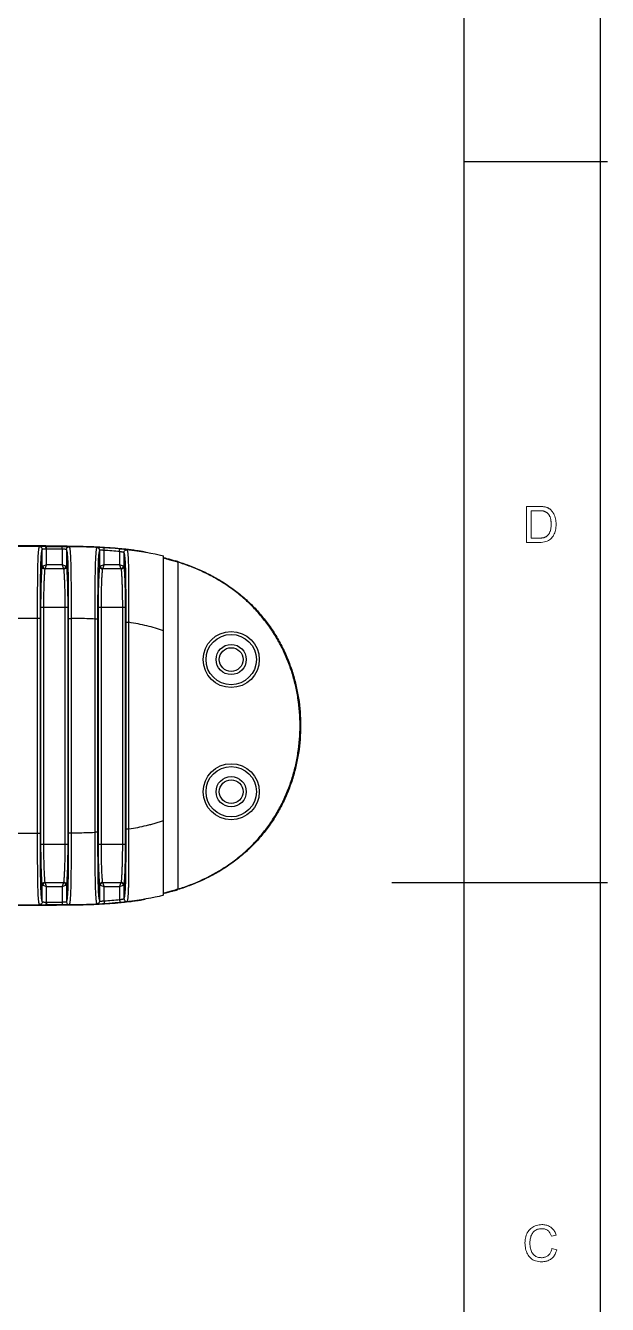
# Model space of a CAD drawing. Header units: millimetres. Extents: x 2067 to 4417, y -1557 to -908.
# Drawn here: x 2446.1 to 2486.6, y -1438.1 to -1349.1 of the extents above; entities that cross this region are included whole.
import ezdxf

# ---------------------------------------------------------------- set-up
doc = ezdxf.new("R2010")
doc.units = ezdxf.units.MM
doc.layers.add('06___PRT_ALL_SURFS', color=7, linetype='Continuous')

msp = doc.modelspace()

# ---------------------------------------------------------------- linework, layer by layer
at = {"color": 7, "lineweight": 25}
for p, q in [((2486.119, -1260.021), (2486.119, -1557.021)), ((2476.618, -1269.106), (2476.618, -1545.216))]:
    msp.add_line(p, q, dxfattribs=at)
at = {"color": 7, "lineweight": 25, "ltscale": 0.25}
msp.add_line((2476.614, -1358.521), (2486.614, -1358.521), dxfattribs=at)
at = {"color": 7, "linetype": 'Continuous'}
for p, q in [((2447.545, -1385.305), (2393.545, -1385.305)), ((2447.545, -1385.306), (2447.545, -1385.305)), ((2447.303, -1386.707), (2447.303, -1385.524)), ((2447.603, -1385.306), (2447.545, -1385.306)), ((2447.603, -1385.506), (2447.603, -1385.306)), ((2448.689, -1385.308), (2447.603, -1385.306)), ((2447.603, -1386.597), (2447.603, -1385.506)), ((2448.688, -1385.508), (2448.689, -1385.308)), ((2448.688, -1385.508), (2448.688, -1386.597)), ((2448.987, -1385.53), (2448.987, -1386.707)), ((2451.303, -1386.707), (2451.303, -1385.58)), ((2451.603, -1385.589), (2451.615, -1385.39)), ((2451.603, -1386.597), (2451.603, -1385.589)), ((2452.688, -1385.674), (2452.707, -1385.475)), ((2452.688, -1385.674), (2452.688, -1386.597)), ((2452.987, -1385.745), (2452.987, -1386.707)), ((2453.484, -1385.561), (2453.484, -1385.53)), ((2454.483, -1385.711), (2454.483, -1385.709)), ((2454.483, -1385.709), (2454.485, -1385.711)), ((2455.745, -1409.601), (2455.745, -1385.973)), ((2455.745, -1386.086), (2455.747, -1386.086)), ((2455.747, -1386.086), (2455.761, -1386.09)), ((2447.603, -1386.597), (2447.336, -1386.686)), ((2447.514, -1386.864), (2447.503, -1386.884)), ((2447.514, -1386.864), (2447.603, -1386.597)), ((2448.777, -1386.864), (2447.514, -1386.864)), ((2448.688, -1386.597), (2447.603, -1386.597)), ((2448.955, -1386.686), (2448.688, -1386.597)), ((2448.688, -1386.597), (2448.777, -1386.864)), ((2448.777, -1386.864), (2448.787, -1386.884)), ((2451.603, -1386.597), (2451.336, -1386.686)), ((2451.514, -1386.864), (2451.503, -1386.884)), ((2451.514, -1386.864), (2451.603, -1386.597)), ((2452.777, -1386.864), (2451.514, -1386.864)), ((2452.688, -1386.597), (2451.603, -1386.597)), ((2452.955, -1386.686), (2452.688, -1386.597)), ((2452.688, -1386.597), (2452.777, -1386.864)), ((2452.777, -1386.864), (2452.787, -1386.884)), ((2456.545, -1386.31), (2456.545, -1386.345)), ((2456.728, -1386.402), (2456.728, -1409.173)), ((2447.214, -1389.537), (2449.076, -1389.537)), ((2447.214, -1406.038), (2447.214, -1389.537)), ((2447.414, -1406.038), (2447.414, -1389.537)), ((2448.877, -1389.537), (2448.877, -1406.038)), ((2449.076, -1389.537), (2449.076, -1406.038)), ((2451.214, -1389.537), (2453.076, -1389.537)), ((2451.214, -1406.038), (2451.214, -1389.537)), ((2451.414, -1406.038), (2451.414, -1389.537)), ((2452.877, -1389.537), (2452.877, -1406.038)), ((2453.076, -1389.537), (2453.076, -1406.038)), ((2445.135, -1390.31), (2447.155, -1390.31)), ((2446.955, -1390.31), (2446.955, -1405.264)), ((2447.155, -1390.31), (2447.155, -1405.264)), ((2449.135, -1390.318), (2449.335, -1390.318)), ((2449.135, -1405.256), (2449.135, -1390.318)), ((2449.335, -1405.256), (2449.335, -1390.318)), ((2451.155, -1390.365), (2450.955, -1390.365)), ((2450.955, -1390.365), (2450.955, -1405.209)), ((2451.155, -1390.365), (2451.155, -1405.209)), ((2453.135, -1390.594), (2453.335, -1390.594)), ((2453.135, -1404.98), (2453.135, -1390.594)), ((2453.335, -1404.98), (2453.335, -1390.594)), ((2445.135, -1405.264), (2447.155, -1405.264)), ((2449.135, -1405.256), (2449.335, -1405.256)), ((2451.155, -1405.209), (2450.955, -1405.209)), ((2453.135, -1404.98), (2453.335, -1404.98)), ((2447.214, -1406.038), (2449.076, -1406.038)), ((2451.214, -1406.038), (2453.076, -1406.038)), ((2447.303, -1410.05), (2447.303, -1408.867)), ((2447.336, -1408.888), (2447.603, -1408.977)), ((2447.514, -1408.71), (2447.503, -1408.69)), ((2447.514, -1408.71), (2448.777, -1408.71)), ((2447.603, -1408.977), (2447.514, -1408.71)), ((2447.603, -1408.977), (2448.688, -1408.977)), ((2447.603, -1410.068), (2447.603, -1408.977)), ((2448.777, -1408.71), (2448.688, -1408.977)), ((2448.688, -1408.977), (2448.955, -1408.888)), ((2448.688, -1408.977), (2448.688, -1410.066)), ((2448.777, -1408.71), (2448.787, -1408.69)), ((2448.987, -1408.867), (2448.987, -1410.045)), ((2451.303, -1409.994), (2451.303, -1408.867)), ((2451.336, -1408.888), (2451.603, -1408.977)), ((2451.514, -1408.71), (2451.503, -1408.69)), ((2451.514, -1408.71), (2452.777, -1408.71)), ((2451.603, -1408.977), (2451.514, -1408.71)), ((2451.603, -1408.977), (2452.688, -1408.977)), ((2451.603, -1409.985), (2451.603, -1408.977)), ((2452.777, -1408.71), (2452.688, -1408.977)), ((2452.688, -1408.977), (2452.955, -1408.888)), ((2452.688, -1408.977), (2452.688, -1409.9)), ((2452.777, -1408.71), (2452.787, -1408.69)), ((2452.987, -1408.867), (2452.987, -1409.83)), ((2456.545, -1409.23), (2456.545, -1409.264)), ((2447.603, -1410.068), (2447.603, -1410.268)), ((2448.688, -1410.066), (2448.689, -1410.266)), ((2451.603, -1409.985), (2451.615, -1410.185)), ((2452.688, -1409.9), (2452.707, -1410.099)), ((2453.484, -1410.044), (2453.484, -1410.013)), ((2454.485, -1409.863), (2454.483, -1409.865)), ((2454.485, -1409.863), (2454.483, -1409.865)), ((2454.483, -1409.865), (2454.483, -1409.863)), ((2455.747, -1409.488), (2455.745, -1409.489)), ((2455.761, -1409.484), (2455.747, -1409.488)), ((2393.545, -1410.269), (2447.545, -1410.269)), ((2447.545, -1410.299), (2425.045, -1410.299)), ((2447.545, -1410.268), (2447.545, -1410.269)), ((2447.545, -1410.268), (2447.603, -1410.268)), ((2447.603, -1410.268), (2448.689, -1410.266))]:
    msp.add_line(p, q, dxfattribs=at)
at = {"color": 7, "lineweight": 25, "ltscale": 0.375}
msp.add_line((2486.614, -1408.726), (2471.614, -1408.726), dxfattribs=at)
at = {"color": 7, "lineweight": 13}
for points in [[(2480.977, -1382.53), (2481.84, -1382.53), (2481.885, -1382.53), (2481.928, -1382.531), (2481.971, -1382.532), (2482.012, -1382.534), (2482.051, -1382.536), (2482.09, -1382.538), (2482.127, -1382.541), (2482.163, -1382.545), (2482.197, -1382.549), (2482.231, -1382.553), (2482.263, -1382.558), (2482.296, -1382.565), (2482.328, -1382.573), (2482.359, -1382.582), (2482.391, -1382.593), (2482.422, -1382.605), (2482.453, -1382.618), (2482.483, -1382.632), (2482.514, -1382.648), (2482.544, -1382.666), (2482.573, -1382.684), (2482.602, -1382.704), (2482.63, -1382.725), (2482.657, -1382.748), (2482.683, -1382.772), (2482.709, -1382.797), (2482.734, -1382.824), (2482.758, -1382.852), (2482.782, -1382.881), (2482.805, -1382.912), (2482.826, -1382.944), (2482.847, -1382.977), (2482.867, -1383.01), (2482.886, -1383.045), (2482.904, -1383.081), (2482.921, -1383.117), (2482.938, -1383.155), (2482.953, -1383.193), (2482.967, -1383.232), (2482.98, -1383.273), (2482.992, -1383.314), (2483.003, -1383.358), (2483.013, -1383.403), (2483.021, -1383.45), (2483.028, -1383.498), (2483.034, -1383.548), (2483.038, -1383.6), (2483.042, -1383.654), (2483.044, -1383.709), (2483.044, -1383.766), (2483.042, -1383.875), (2483.034, -1383.98), (2483.02, -1384.08), (2483.002, -1384.177), (2482.978, -1384.27), (2482.95, -1384.359), (2482.915, -1384.443), (2482.876, -1384.524), (2482.831, -1384.601), (2482.782, -1384.674), (2482.725, -1384.742), (2482.661, -1384.803), (2482.59, -1384.856), (2482.511, -1384.902), (2482.424, -1384.941), (2482.33, -1384.973), (2482.228, -1384.998), (2482.119, -1385.016), (2482.002, -1385.027), (2481.878, -1385.03), (2480.977, -1385.03)], [(2481.308, -1384.733), (2481.844, -1384.733), (2481.876, -1384.733), (2481.908, -1384.733), (2481.939, -1384.731), (2481.969, -1384.73), (2481.999, -1384.728), (2482.027, -1384.726), (2482.056, -1384.723), (2482.083, -1384.72), (2482.11, -1384.717), (2482.136, -1384.713), (2482.162, -1384.708), (2482.188, -1384.702), (2482.214, -1384.694), (2482.24, -1384.685), (2482.266, -1384.675), (2482.292, -1384.663), (2482.318, -1384.65), (2482.344, -1384.635), (2482.371, -1384.619), (2482.397, -1384.602), (2482.423, -1384.583), (2482.448, -1384.561), (2482.472, -1384.537), (2482.495, -1384.511), (2482.518, -1384.483), (2482.539, -1384.452), (2482.56, -1384.419), (2482.58, -1384.383), (2482.598, -1384.345), (2482.616, -1384.305), (2482.633, -1384.263), (2482.647, -1384.217), (2482.66, -1384.17), (2482.672, -1384.119), (2482.681, -1384.066), (2482.689, -1384.01), (2482.695, -1383.951), (2482.7, -1383.89), (2482.702, -1383.826), (2482.703, -1383.76), (2482.703, -1383.722), (2482.702, -1383.686), (2482.7, -1383.649), (2482.698, -1383.613), (2482.695, -1383.578), (2482.691, -1383.543), (2482.687, -1383.509), (2482.682, -1383.475), (2482.676, -1383.442), (2482.67, -1383.409), (2482.663, -1383.377), (2482.654, -1383.345), (2482.645, -1383.314), (2482.634, -1383.284), (2482.622, -1383.254), (2482.61, -1383.224), (2482.596, -1383.195), (2482.581, -1383.167), (2482.564, -1383.139), (2482.547, -1383.112), (2482.529, -1383.086), (2482.51, -1383.062), (2482.491, -1383.039), (2482.471, -1383.017), (2482.451, -1382.996), (2482.43, -1382.978), (2482.409, -1382.96), (2482.387, -1382.944), (2482.364, -1382.929), (2482.342, -1382.916), (2482.318, -1382.904), (2482.295, -1382.893), (2482.273, -1382.883), (2482.25, -1382.874), (2482.227, -1382.866), (2482.205, -1382.859), (2482.182, -1382.853), (2482.16, -1382.848), (2482.138, -1382.844), (2482.116, -1382.84), (2482.093, -1382.838), (2482.069, -1382.836), (2482.044, -1382.833), (2482.018, -1382.832), (2481.99, -1382.83), (2481.961, -1382.829), (2481.931, -1382.828), (2481.9, -1382.827), (2481.867, -1382.827), (2481.833, -1382.827), (2481.308, -1382.827)], [(2483.089, -1434.275), (2483.066, -1434.357), (2483.039, -1434.435), (2483.009, -1434.509), (2482.976, -1434.578), (2482.939, -1434.643), (2482.9, -1434.704), (2482.857, -1434.76), (2482.81, -1434.812), (2482.761, -1434.86), (2482.708, -1434.904), (2482.653, -1434.943), (2482.595, -1434.978), (2482.535, -1435.009), (2482.473, -1435.036), (2482.409, -1435.059), (2482.343, -1435.078), (2482.274, -1435.092), (2482.204, -1435.103), (2482.131, -1435.109), (2482.056, -1435.111), (2481.936, -1435.107), (2481.824, -1435.096), (2481.718, -1435.076), (2481.618, -1435.049), (2481.525, -1435.015), (2481.439, -1434.972), (2481.36, -1434.922), (2481.287, -1434.865), (2481.221, -1434.799), (2481.161, -1434.726), (2481.108, -1434.648), (2481.06, -1434.566), (2481.018, -1434.482), (2480.982, -1434.394), (2480.951, -1434.303), (2480.926, -1434.209), (2480.906, -1434.112), (2480.892, -1434.011), (2480.884, -1433.908), (2480.881, -1433.801), (2480.884, -1433.684), (2480.894, -1433.572), (2480.911, -1433.465), (2480.934, -1433.364), (2480.963, -1433.268), (2481, -1433.177), (2481.043, -1433.091), (2481.092, -1433.01), (2481.148, -1432.934), (2481.211, -1432.864), (2481.279, -1432.8), (2481.35, -1432.742), (2481.426, -1432.692), (2481.505, -1432.647), (2481.588, -1432.61), (2481.675, -1432.58), (2481.765, -1432.556), (2481.859, -1432.539), (2481.958, -1432.529), (2482.059, -1432.526), (2482.131, -1432.527), (2482.201, -1432.533), (2482.269, -1432.542), (2482.334, -1432.555), (2482.398, -1432.572), (2482.459, -1432.593), (2482.518, -1432.617), (2482.576, -1432.645), (2482.631, -1432.676), (2482.683, -1432.712), (2482.734, -1432.75), (2482.781, -1432.793), (2482.825, -1432.839), (2482.866, -1432.888), (2482.904, -1432.94), (2482.939, -1432.997), (2482.97, -1433.056), (2482.999, -1433.119), (2483.024, -1433.186), (2483.047, -1433.256), (2482.723, -1433.332), (2482.705, -1433.281), (2482.687, -1433.233), (2482.666, -1433.187), (2482.644, -1433.144), (2482.619, -1433.104), (2482.594, -1433.066), (2482.566, -1433.03), (2482.537, -1432.998), (2482.506, -1432.968), (2482.474, -1432.94), (2482.439, -1432.915), (2482.403, -1432.893), (2482.366, -1432.873), (2482.327, -1432.856), (2482.286, -1432.842), (2482.243, -1432.83), (2482.199, -1432.821), (2482.153, -1432.814), (2482.105, -1432.81), (2482.056, -1432.809), (2481.976, -1432.811), (2481.9, -1432.819), (2481.828, -1432.833), (2481.76, -1432.852), (2481.696, -1432.876), (2481.636, -1432.905), (2481.58, -1432.94), (2481.528, -1432.981), (2481.479, -1433.026), (2481.435, -1433.077), (2481.395, -1433.133), (2481.359, -1433.192), (2481.327, -1433.255), (2481.3, -1433.322), (2481.277, -1433.392), (2481.258, -1433.466), (2481.243, -1433.543), (2481.232, -1433.624), (2481.226, -1433.709), (2481.224, -1433.798), (2481.226, -1433.899), (2481.233, -1433.996), (2481.244, -1434.087), (2481.259, -1434.172), (2481.279, -1434.253), (2481.304, -1434.328), (2481.333, -1434.397), (2481.366, -1434.461), (2481.404, -1434.52), (2481.446, -1434.574), (2481.492, -1434.622), (2481.541, -1434.665), (2481.592, -1434.703), (2481.646, -1434.736), (2481.703, -1434.764), (2481.762, -1434.787), (2481.824, -1434.805), (2481.889, -1434.818), (2481.957, -1434.825), (2482.027, -1434.828), (2482.084, -1434.826), (2482.14, -1434.821), (2482.193, -1434.814), (2482.244, -1434.802), (2482.293, -1434.788), (2482.339, -1434.771), (2482.384, -1434.75), (2482.426, -1434.726), (2482.466, -1434.699), (2482.504, -1434.669), (2482.539, -1434.636), (2482.572, -1434.599), (2482.604, -1434.56), (2482.633, -1434.517), (2482.659, -1434.471), (2482.684, -1434.421), (2482.706, -1434.369), (2482.726, -1434.313), (2482.744, -1434.254), (2482.76, -1434.192)]]:
    msp.add_lwpolyline(points, close=True, dxfattribs=at)
at = {"color": 7, "linetype": 'Continuous'}
for points in [[(2447.545, -1385.305), (2448.614, -1385.306), (2449.567, -1385.315), (2450.382, -1385.334), (2451.012, -1385.357), (2451.491, -1385.381), (2451.934, -1385.409), (2452.374, -1385.443), (2452.777, -1385.48), (2453.16, -1385.521), (2453.529, -1385.566), (2453.877, -1385.614), (2454.213, -1385.665), (2454.537, -1385.72), (2454.849, -1385.778), (2455.15, -1385.838), (2455.443, -1385.902), (2455.745, -1385.973)], [(2455.745, -1409.601), (2455.442, -1409.672), (2455.149, -1409.736), (2454.848, -1409.797), (2454.536, -1409.854), (2454.212, -1409.909), (2453.876, -1409.96), (2453.528, -1410.008), (2453.159, -1410.053), (2452.776, -1410.094), (2452.373, -1410.131), (2451.933, -1410.165), (2451.49, -1410.193), (2451.012, -1410.217), (2450.382, -1410.241), (2449.567, -1410.259), (2448.613, -1410.268), (2447.545, -1410.269)]]:
    msp.add_lwpolyline(points, dxfattribs=at)
for centre, radius in [((2460.449, -1393.187), 1.95), ((2460.445, -1393.187), 1.75), ((2460.445, -1393.187), 1.05), ((2460.445, -1393.187), 0.825), ((2460.449, -1402.387), 1.95), ((2460.445, -1402.387), 1.75), ((2460.445, -1402.387), 1.05), ((2460.445, -1402.387), 0.825)]:
    msp.add_circle(centre, radius, dxfattribs=at)
for centre, radius, start, end in [((2447.607, -1394.694), 9.188, 90.02606, 90.24116), ((2447.743, -1598.373), 212.867, 89.74571, 90.03768), ((2451.103, -1385.581), 0.2, 0.22985, 87.12427), ((2449.783, -1415.922), 30.388, 84.51499, 86.56658), ((2452.033, -1401.296), 15.651, 72.50669, 73.24469), ((2452.033, -1394.278), 15.651, 286.75524, 287.49325), ((2447.607, -1400.891), 9.177, 269.76103, 269.97611), ((2447.739, -1196.211), 213.857, 269.96346, 270.25408), ((2451.103, -1409.993), 0.2, 272.8758, 359.77012), ((2449.783, -1379.651), 30.388, 273.43406, 275.48558)]:
    msp.add_arc(centre, radius, start, end, dxfattribs=at)
for points, knots in [([(2447.545, -1385.275), (2448.536, -1385.275), (2450.518, -1385.276), (2452.5, -1385.405), (2453.484, -1385.53)], [0, 0, 0, 0, 0.499569, 1, 1, 1, 1]), ([(2447.103, -1385.324), (2447.099, -1385.329), (2447.091, -1385.342), (2447.081, -1385.364), (2447.07, -1385.394), (2447.06, -1385.433), (2447.05, -1385.482), (2447.04, -1385.542), (2447.031, -1385.617), (2447.018, -1385.749), (2447.004, -1385.957), (2446.991, -1386.253), (2446.981, -1386.601), (2446.973, -1386.983), (2446.967, -1387.385), (2446.962, -1387.935), (2446.958, -1388.631), (2446.956, -1389.469), (2446.955, -1390.03), (2446.955, -1390.31)], [0, 0, 0, 0, 0.00385, 0.008765, 0.015011, 0.02288, 0.032707, 0.044865, 0.059759, 0.077788, 0.12438, 0.184851, 0.255949, 0.333408, 0.414192, 0.49665, 0.663693, 0.831729, 1, 1, 1, 1]), ([(2447.545, -1385.306), (2447.516, -1385.306), (2447.46, -1385.306), (2447.379, -1385.307), (2447.305, -1385.308), (2447.24, -1385.309), (2447.193, -1385.311), (2447.162, -1385.313), (2447.143, -1385.315), (2447.128, -1385.317), (2447.117, -1385.319), (2447.109, -1385.321), (2447.105, -1385.323), (2447.103, -1385.324)], [0, 0, 0, 0, 0.195478, 0.38045, 0.549074, 0.696174, 0.817434, 0.867299, 0.909551, 0.943963, 0.970405, 0.988917, 1, 1, 1, 1]), ([(2447.303, -1385.524), (2447.303, -1385.498), (2447.293, -1385.446), (2447.248, -1385.379), (2447.182, -1385.335), (2447.129, -1385.324), (2447.103, -1385.324)], [0, 0, 0, 0, 0.249817, 0.499899, 0.750041, 1, 1, 1, 1]), ([(2447.303, -1385.524), (2447.299, -1385.529), (2447.291, -1385.54), (2447.281, -1385.562), (2447.271, -1385.59), (2447.26, -1385.627), (2447.25, -1385.673), (2447.24, -1385.73), (2447.23, -1385.801), (2447.217, -1385.929), (2447.202, -1386.131), (2447.189, -1386.42), (2447.179, -1386.758), (2447.169, -1387.259), (2447.162, -1387.911), (2447.157, -1388.705), (2447.155, -1389.507), (2447.155, -1390.042), (2447.155, -1390.31)], [0, 0, 0, 0, 0.003852, 0.008737, 0.014918, 0.02269, 0.032394, 0.044426, 0.059231, 0.077264, 0.124385, 0.185985, 0.25808, 0.336, 0.49907, 0.6654, 0.832595, 1, 1, 1, 1]), ([(2447.568, -1385.506), (2447.551, -1385.506), (2447.518, -1385.506), (2447.469, -1385.507), (2447.425, -1385.508), (2447.386, -1385.509), (2447.354, -1385.511), (2447.332, -1385.514), (2447.318, -1385.516), (2447.311, -1385.518), (2447.306, -1385.521), (2447.304, -1385.523), (2447.303, -1385.524)], [0, 0, 0, 0, 0.192612, 0.375327, 0.542542, 0.689144, 0.810726, 0.903824, 0.938983, 0.966422, 0.986401, 1, 1, 1, 1]), ([(2447.568, -1385.506), (2447.568, -1385.481), (2447.567, -1385.444), (2447.565, -1385.397), (2447.562, -1385.367), (2447.559, -1385.343), (2447.555, -1385.326), (2447.552, -1385.316), (2447.55, -1385.311), (2447.548, -1385.308), (2447.546, -1385.306), (2447.545, -1385.306)], [0, 0, 0, 0, 0.372584, 0.541525, 0.690392, 0.813778, 0.907405, 0.942175, 0.968747, 0.987483, 1, 1, 1, 1]), ([(2448.987, -1385.53), (2448.987, -1385.528), (2448.984, -1385.526), (2448.978, -1385.524), (2448.97, -1385.521), (2448.954, -1385.518), (2448.929, -1385.515), (2448.892, -1385.513), (2448.848, -1385.511), (2448.798, -1385.51), (2448.744, -1385.509), (2448.706, -1385.508), (2448.688, -1385.508)], [0, 0, 0, 0, 0.013333, 0.033433, 0.061331, 0.097218, 0.192306, 0.316063, 0.464299, 0.631779, 0.812508, 1, 1, 1, 1]), ([(2449.189, -1385.33), (2449.188, -1385.329), (2449.187, -1385.328), (2449.182, -1385.326), (2449.174, -1385.324), (2449.161, -1385.322), (2449.143, -1385.32), (2449.122, -1385.318), (2449.096, -1385.316), (2449.067, -1385.315), (2449.021, -1385.313), (2448.957, -1385.311), (2448.873, -1385.31), (2448.783, -1385.309), (2448.72, -1385.308), (2448.689, -1385.308)], [0, 0, 0, 0, 0.004614, 0.010996, 0.029696, 0.056633, 0.091797, 0.135002, 0.185955, 0.244267, 0.309467, 0.458268, 0.627155, 0.809995, 1, 1, 1, 1]), ([(2448.987, -1385.53), (2448.987, -1385.503), (2448.998, -1385.451), (2449.043, -1385.384), (2449.11, -1385.34), (2449.163, -1385.33), (2449.189, -1385.33)], [0, 0, 0, 0, 0.249815, 0.4999, 0.750043, 1, 1, 1, 1]), ([(2449.135, -1390.318), (2449.135, -1390.05), (2449.135, -1389.515), (2449.133, -1388.713), (2449.129, -1387.918), (2449.121, -1387.267), (2449.112, -1386.766), (2449.102, -1386.427), (2449.088, -1386.138), (2449.074, -1385.935), (2449.06, -1385.808), (2449.05, -1385.737), (2449.04, -1385.679), (2449.03, -1385.633), (2449.02, -1385.596), (2449.009, -1385.568), (2448.999, -1385.546), (2448.991, -1385.534), (2448.987, -1385.53)], [0, 0, 0, 0, 0.167365, 0.334519, 0.500807, 0.663835, 0.741737, 0.813814, 0.875414, 0.922561, 0.940607, 0.955428, 0.967483, 0.977216, 0.985017, 0.991225, 0.996132, 1, 1, 1, 1]), ([(2449.335, -1390.318), (2449.335, -1390.038), (2449.335, -1389.477), (2449.333, -1388.638), (2449.329, -1387.942), (2449.323, -1387.392), (2449.318, -1386.991), (2449.311, -1386.609), (2449.301, -1386.26), (2449.288, -1385.964), (2449.275, -1385.755), (2449.262, -1385.623), (2449.252, -1385.549), (2449.242, -1385.488), (2449.232, -1385.439), (2449.222, -1385.4), (2449.212, -1385.37), (2449.201, -1385.347), (2449.193, -1385.335), (2449.189, -1385.33)], [0, 0, 0, 0, 0.168233, 0.336231, 0.503234, 0.58567, 0.666435, 0.743877, 0.814959, 0.875431, 0.922043, 0.940082, 0.95499, 0.967169, 0.977023, 0.984921, 0.991194, 0.996132, 1, 1, 1, 1]), ([(2451.113, -1385.381), (2451.109, -1385.386), (2451.101, -1385.398), (2451.09, -1385.42), (2451.08, -1385.449), (2451.069, -1385.488), (2451.059, -1385.536), (2451.049, -1385.596), (2451.039, -1385.671), (2451.025, -1385.802), (2451.01, -1386.01), (2450.996, -1386.307), (2450.985, -1386.655), (2450.976, -1387.037), (2450.97, -1387.439), (2450.963, -1387.989), (2450.959, -1388.685), (2450.956, -1389.524), (2450.955, -1390.084), (2450.955, -1390.365)], [0, 0, 0, 0, 0.003777, 0.008619, 0.014797, 0.022605, 0.032375, 0.044482, 0.059333, 0.077331, 0.123921, 0.184433, 0.255585, 0.333099, 0.413931, 0.496431, 0.663549, 0.831658, 1, 1, 1, 1]), ([(2451.615, -1385.39), (2451.583, -1385.388), (2451.521, -1385.384), (2451.43, -1385.379), (2451.346, -1385.376), (2451.281, -1385.373), (2451.236, -1385.372), (2451.206, -1385.372), (2451.181, -1385.372), (2451.159, -1385.373), (2451.141, -1385.374), (2451.128, -1385.376), (2451.119, -1385.377), (2451.115, -1385.379), (2451.113, -1385.38), (2451.113, -1385.381)], [0, 0, 0, 0, 0.189857, 0.37267, 0.541691, 0.690741, 0.756075, 0.814505, 0.86554, 0.908776, 0.943904, 0.970729, 0.989239, 0.995503, 1, 1, 1, 1]), ([(2451.303, -1385.58), (2451.299, -1385.585), (2451.291, -1385.596), (2451.281, -1385.617), (2451.271, -1385.645), (2451.26, -1385.681), (2451.25, -1385.727), (2451.24, -1385.784), (2451.23, -1385.855), (2451.216, -1385.982), (2451.202, -1386.184), (2451.189, -1386.474), (2451.179, -1386.812), (2451.171, -1387.182), (2451.166, -1387.567), (2451.161, -1388.095), (2451.157, -1388.76), (2451.155, -1389.562), (2451.155, -1390.097), (2451.155, -1390.365)], [0, 0, 0, 0, 0.003771, 0.008576, 0.014682, 0.022384, 0.032024, 0.043997, 0.058751, 0.076749, 0.123866, 0.185514, 0.25767, 0.335651, 0.416523, 0.498821, 0.665236, 0.832514, 1, 1, 1, 1]), ([(2451.603, -1385.589), (2451.584, -1385.587), (2451.547, -1385.584), (2451.493, -1385.579), (2451.443, -1385.575), (2451.399, -1385.573), (2451.362, -1385.572), (2451.336, -1385.572), (2451.32, -1385.574), (2451.312, -1385.575), (2451.307, -1385.577), (2451.304, -1385.579), (2451.303, -1385.58)], [0, 0, 0, 0, 0.187864, 0.369048, 0.537055, 0.685785, 0.809816, 0.904732, 0.940311, 0.967742, 0.987244, 1, 1, 1, 1]), ([(2452.707, -1385.475), (2452.615, -1385.466), (2452.252, -1385.433), (2451.888, -1385.406), (2451.615, -1385.39)], [0, 0, 0, 0, 0.251894, 1, 1, 1, 1]), ([(2452.987, -1385.745), (2452.987, -1385.743), (2452.984, -1385.741), (2452.978, -1385.737), (2452.97, -1385.733), (2452.954, -1385.728), (2452.928, -1385.72), (2452.891, -1385.711), (2452.847, -1385.702), (2452.797, -1385.693), (2452.743, -1385.683), (2452.706, -1385.677), (2452.688, -1385.674)], [0, 0, 0, 0, 0.014392, 0.035805, 0.064972, 0.101972, 0.198601, 0.322834, 0.470475, 0.636439, 0.815, 1, 1, 1, 1]), ([(2453.21, -1385.546), (2453.209, -1385.546), (2453.208, -1385.544), (2453.203, -1385.542), (2453.195, -1385.539), (2453.181, -1385.535), (2453.163, -1385.531), (2453.142, -1385.527), (2453.116, -1385.523), (2453.086, -1385.518), (2453.041, -1385.512), (2452.976, -1385.503), (2452.892, -1385.494), (2452.801, -1385.484), (2452.739, -1385.478), (2452.707, -1385.475)], [0, 0, 0, 0, 0.004849, 0.011512, 0.030821, 0.058364, 0.094092, 0.137791, 0.18914, 0.247729, 0.313069, 0.461704, 0.629842, 0.811466, 1, 1, 1, 1]), ([(2452.987, -1385.745), (2452.987, -1385.731), (2452.99, -1385.703), (2453.008, -1385.649), (2453.05, -1385.591), (2453.113, -1385.556), (2453.168, -1385.545), (2453.196, -1385.545), (2453.21, -1385.546)], [0, 0, 0, 0, 0.125194, 0.250478, 0.499898, 0.749379, 0.874729, 1, 1, 1, 1]), ([(2453.135, -1390.594), (2453.135, -1390.324), (2453.135, -1389.785), (2453.133, -1388.977), (2453.129, -1388.176), (2453.122, -1387.518), (2453.112, -1387.012), (2453.102, -1386.669), (2453.089, -1386.375), (2453.074, -1386.167), (2453.06, -1386.036), (2453.051, -1385.962), (2453.04, -1385.902), (2453.03, -1385.854), (2453.02, -1385.816), (2453.009, -1385.786), (2452.999, -1385.763), (2452.991, -1385.75), (2452.987, -1385.745)], [0, 0, 0, 0, 0.16654, 0.332879, 0.498382, 0.660754, 0.738478, 0.810611, 0.872603, 0.92039, 0.938779, 0.953929, 0.966292, 0.976309, 0.984372, 0.99082, 0.995943, 1, 1, 1, 1]), ([(2453.335, -1390.594), (2453.335, -1390.312), (2453.335, -1389.747), (2453.335, -1388.902), (2453.332, -1388.066), (2453.327, -1387.381), (2453.321, -1386.856), (2453.315, -1386.503), (2453.305, -1386.201), (2453.294, -1385.988), (2453.282, -1385.853), (2453.273, -1385.776), (2453.263, -1385.713), (2453.253, -1385.662), (2453.243, -1385.621), (2453.233, -1385.59), (2453.222, -1385.565), (2453.214, -1385.552), (2453.21, -1385.546)], [0, 0, 0, 0, 0.167458, 0.334689, 0.500963, 0.663581, 0.74089, 0.812056, 0.872878, 0.92003, 0.938362, 0.95356, 0.966017, 0.976135, 0.984282, 0.990787, 0.99594, 1, 1, 1, 1]), ([(2453.484, -1385.53), (2453.547, -1385.539), (2453.672, -1385.555), (2453.853, -1385.582), (2453.997, -1385.606), (2454.103, -1385.624), (2454.175, -1385.637), (2454.241, -1385.65), (2454.299, -1385.662), (2454.351, -1385.673), (2454.394, -1385.683), (2454.425, -1385.69), (2454.445, -1385.696), (2454.457, -1385.699), (2454.467, -1385.702), (2454.475, -1385.705), (2454.48, -1385.707), (2454.483, -1385.709), (2454.483, -1385.709)], [0, 0, 0, 0, 0.189087, 0.3714, 0.540453, 0.6181, 0.690209, 0.756118, 0.815212, 0.866926, 0.910755, 0.946265, 0.960787, 0.973103, 0.983186, 0.99102, 0.996606, 1, 1, 1, 1]), ([(2455.745, -1386.094), (2455.745, -1386.095), (2455.747, -1386.097), (2455.751, -1386.099), (2455.757, -1386.102), (2455.765, -1386.106), (2455.776, -1386.11), (2455.79, -1386.115), (2455.805, -1386.12), (2455.831, -1386.129), (2455.868, -1386.14), (2455.918, -1386.156), (2455.976, -1386.173), (2456.042, -1386.193), (2456.113, -1386.214), (2456.19, -1386.237), (2456.273, -1386.262), (2456.39, -1386.297), (2456.542, -1386.343), (2456.665, -1386.382), (2456.728, -1386.402)], [0, 0, 0, 0, 0.002157, 0.006456, 0.013102, 0.022123, 0.033509, 0.047234, 0.063262, 0.081548, 0.124682, 0.176153, 0.235395, 0.30177, 0.374587, 0.45311, 0.536569, 0.624175, 0.808614, 1, 1, 1, 1]), ([(2455.761, -1386.09), (2455.824, -1386.106), (2456.087, -1386.176), (2456.348, -1386.251), (2456.545, -1386.31)], [0, 0, 0, 0, 0.241537, 1, 1, 1, 1]), ([(2447.214, -1389.537), (2447.214, -1389.251), (2447.218, -1388.7), (2447.232, -1388.031), (2447.25, -1387.541), (2447.265, -1387.225), (2447.282, -1386.951), (2447.296, -1386.783), (2447.303, -1386.707)], [0, 0, 0, 0, 0.302853, 0.583566, 0.709119, 0.821687, 0.919231, 1, 1, 1, 1]), ([(2447.336, -1386.686), (2447.331, -1386.688), (2447.323, -1386.691), (2447.314, -1386.696), (2447.307, -1386.701), (2447.304, -1386.705), (2447.303, -1386.707)], [0, 0, 0, 0, 0.347137, 0.625367, 0.838731, 1, 1, 1, 1]), ([(2447.303, -1386.707), (2447.304, -1386.719), (2447.307, -1386.742), (2447.319, -1386.775), (2447.338, -1386.805), (2447.371, -1386.841), (2447.427, -1386.874), (2447.477, -1386.883), (2447.503, -1386.884)], [0, 0, 0, 0, 0.117147, 0.236067, 0.357557, 0.481979, 0.737887, 1, 1, 1, 1]), ([(2447.336, -1386.686), (2447.344, -1386.729), (2447.39, -1386.81), (2447.471, -1386.856), (2447.514, -1386.864)], [0, 0, 0, 0, 0.5, 1, 1, 1, 1]), ([(2447.414, -1389.537), (2447.414, -1389.269), (2447.417, -1388.752), (2447.432, -1388.125), (2447.45, -1387.666), (2447.465, -1387.369), (2447.482, -1387.112), (2447.495, -1386.955), (2447.503, -1386.884)], [0, 0, 0, 0, 0.302834, 0.58353, 0.70908, 0.821649, 0.919204, 1, 1, 1, 1]), ([(2448.777, -1386.864), (2448.819, -1386.856), (2448.9, -1386.81), (2448.946, -1386.729), (2448.955, -1386.686)], [0, 0, 0, 0, 0.500001, 1, 1, 1, 1]), ([(2448.787, -1386.884), (2448.813, -1386.883), (2448.864, -1386.874), (2448.919, -1386.841), (2448.953, -1386.805), (2448.972, -1386.775), (2448.984, -1386.742), (2448.987, -1386.719), (2448.987, -1386.707)], [0, 0, 0, 0, 0.262113, 0.518021, 0.642443, 0.763933, 0.882853, 1, 1, 1, 1]), ([(2448.787, -1386.884), (2448.795, -1386.955), (2448.809, -1387.112), (2448.826, -1387.369), (2448.841, -1387.666), (2448.858, -1388.125), (2448.873, -1388.752), (2448.877, -1389.269), (2448.877, -1389.537)], [0, 0, 0, 0, 0.080795, 0.178348, 0.290917, 0.416466, 0.697163, 1, 1, 1, 1]), ([(2448.987, -1386.707), (2448.987, -1386.705), (2448.984, -1386.701), (2448.977, -1386.696), (2448.967, -1386.691), (2448.959, -1386.688), (2448.955, -1386.686)], [0, 0, 0, 0, 0.161262, 0.374631, 0.65286, 1, 1, 1, 1]), ([(2448.987, -1386.707), (2448.995, -1386.783), (2449.008, -1386.951), (2449.025, -1387.225), (2449.041, -1387.541), (2449.058, -1388.031), (2449.073, -1388.7), (2449.076, -1389.251), (2449.076, -1389.537)], [0, 0, 0, 0, 0.080769, 0.178312, 0.29088, 0.416434, 0.697146, 1, 1, 1, 1]), ([(2451.214, -1389.537), (2451.214, -1389.251), (2451.218, -1388.7), (2451.232, -1388.031), (2451.25, -1387.541), (2451.265, -1387.225), (2451.282, -1386.951), (2451.296, -1386.783), (2451.303, -1386.707)], [0, 0, 0, 0, 0.302853, 0.583566, 0.709119, 0.821687, 0.919231, 1, 1, 1, 1]), ([(2451.336, -1386.686), (2451.331, -1386.688), (2451.323, -1386.691), (2451.314, -1386.696), (2451.307, -1386.701), (2451.304, -1386.705), (2451.303, -1386.707)], [0, 0, 0, 0, 0.347137, 0.625367, 0.838731, 1, 1, 1, 1]), ([(2451.303, -1386.707), (2451.304, -1386.719), (2451.307, -1386.742), (2451.319, -1386.775), (2451.338, -1386.805), (2451.371, -1386.841), (2451.427, -1386.874), (2451.477, -1386.883), (2451.503, -1386.884)], [0, 0, 0, 0, 0.117147, 0.236067, 0.357557, 0.481979, 0.737887, 1, 1, 1, 1]), ([(2451.336, -1386.686), (2451.344, -1386.729), (2451.39, -1386.81), (2451.471, -1386.856), (2451.514, -1386.864)], [0, 0, 0, 0, 0.5, 1, 1, 1, 1]), ([(2451.414, -1389.537), (2451.414, -1389.269), (2451.417, -1388.752), (2451.432, -1388.125), (2451.45, -1387.666), (2451.465, -1387.369), (2451.482, -1387.112), (2451.495, -1386.955), (2451.503, -1386.884)], [0, 0, 0, 0, 0.302834, 0.58353, 0.70908, 0.821649, 0.919204, 1, 1, 1, 1]), ([(2452.777, -1386.864), (2452.819, -1386.856), (2452.9, -1386.81), (2452.946, -1386.729), (2452.955, -1386.686)], [0, 0, 0, 0, 0.500001, 1, 1, 1, 1]), ([(2452.787, -1386.884), (2452.813, -1386.883), (2452.864, -1386.874), (2452.919, -1386.841), (2452.953, -1386.805), (2452.972, -1386.775), (2452.984, -1386.742), (2452.987, -1386.719), (2452.987, -1386.707)], [0, 0, 0, 0, 0.262113, 0.518021, 0.642443, 0.763933, 0.882853, 1, 1, 1, 1]), ([(2452.787, -1386.884), (2452.795, -1386.955), (2452.809, -1387.112), (2452.826, -1387.369), (2452.841, -1387.666), (2452.858, -1388.125), (2452.873, -1388.752), (2452.877, -1389.269), (2452.877, -1389.537)], [0, 0, 0, 0, 0.080795, 0.178348, 0.290917, 0.416466, 0.697163, 1, 1, 1, 1]), ([(2452.987, -1386.707), (2452.987, -1386.705), (2452.984, -1386.701), (2452.977, -1386.696), (2452.967, -1386.691), (2452.959, -1386.688), (2452.955, -1386.686)], [0, 0, 0, 0, 0.161262, 0.374631, 0.65286, 1, 1, 1, 1]), ([(2452.987, -1386.707), (2452.995, -1386.783), (2453.008, -1386.951), (2453.025, -1387.225), (2453.041, -1387.541), (2453.058, -1388.031), (2453.073, -1388.7), (2453.076, -1389.251), (2453.076, -1389.537)], [0, 0, 0, 0, 0.080769, 0.178312, 0.29088, 0.416434, 0.697146, 1, 1, 1, 1]), ([(2456.728, -1409.173), (2457.031, -1409.077), (2457.632, -1408.867), (2458.51, -1408.492), (2459.359, -1408.055), (2460.171, -1407.552), (2460.941, -1406.987), (2461.542, -1406.465), (2461.994, -1406.017), (2462.427, -1405.551), (2462.93, -1404.933), (2463.468, -1404.145), (2463.939, -1403.313), (2464.338, -1402.445), (2464.665, -1401.548), (2464.921, -1400.628), (2465.163, -1399.378), (2465.285, -1397.787), (2465.163, -1396.196), (2464.921, -1394.946), (2464.665, -1394.026), (2464.338, -1393.129), (2463.939, -1392.261), (2463.468, -1391.429), (2462.93, -1390.641), (2462.427, -1390.023), (2461.994, -1389.557), (2461.542, -1389.109), (2460.941, -1388.587), (2460.171, -1388.022), (2459.359, -1387.52), (2458.51, -1387.082), (2457.632, -1386.708), (2457.031, -1386.497), (2456.728, -1386.402)], [0, 0, 0, 0, 0.031253, 0.062504, 0.093756, 0.125007, 0.156258, 0.187508, 0.203137, 0.218766, 0.250018, 0.281269, 0.312522, 0.343775, 0.375028, 0.406282, 0.437536, 0.5, 0.562464, 0.593718, 0.624972, 0.656225, 0.687478, 0.718731, 0.749982, 0.781234, 0.796863, 0.812492, 0.843742, 0.874993, 0.906244, 0.937496, 0.968747, 1, 1, 1, 1]), ([(2456.738, -1386.369), (2457.042, -1386.465), (2457.645, -1386.676), (2458.526, -1387.051), (2459.378, -1387.49), (2460.193, -1387.993), (2460.965, -1388.56), (2461.568, -1389.084), (2462.022, -1389.532), (2462.456, -1390), (2462.96, -1390.619), (2463.501, -1391.411), (2463.973, -1392.244), (2464.373, -1393.115), (2464.702, -1394.015), (2464.958, -1394.938), (2465.202, -1396.191), (2465.324, -1397.787), (2465.202, -1399.383), (2464.958, -1400.636), (2464.702, -1401.56), (2464.373, -1402.459), (2463.973, -1403.33), (2463.501, -1404.164), (2462.96, -1404.955), (2462.456, -1405.574), (2462.022, -1406.042), (2461.568, -1406.49), (2460.965, -1407.014), (2460.193, -1407.581), (2459.378, -1408.084), (2458.526, -1408.523), (2457.645, -1408.898), (2457.042, -1409.109), (2456.738, -1409.205)], [0, 0, 0, 0, 0.031255, 0.062509, 0.093762, 0.125015, 0.156267, 0.187519, 0.203148, 0.218777, 0.250028, 0.28128, 0.312531, 0.343783, 0.375035, 0.406288, 0.43754, 0.5, 0.56246, 0.593712, 0.624965, 0.656217, 0.687469, 0.71872, 0.749972, 0.781223, 0.796852, 0.812481, 0.843733, 0.874985, 0.906238, 0.937491, 0.968745, 1, 1, 1, 1]), ([(2450.955, -1390.365), (2450.822, -1390.358), (2450.282, -1390.335), (2449.742, -1390.323), (2449.335, -1390.318)], [0, 0, 0, 0, 0.246542, 1, 1, 1, 1]), ([(2455.745, -1391.197), (2455.366, -1391.057), (2454.775, -1390.879), (2453.966, -1390.7), (2453.547, -1390.627), (2453.335, -1390.594)], [0, 0, 0, 0, 0.487968, 0.741139, 1, 1, 1, 1]), ([(2453.335, -1404.98), (2453.54, -1404.948), (2453.949, -1404.876), (2454.455, -1404.765), (2454.857, -1404.662), (2455.156, -1404.576), (2455.452, -1404.481), (2455.648, -1404.413), (2455.745, -1404.377)], [0, 0, 0, 0, 0.249996, 0.499988, 0.624991, 0.749992, 0.874999, 1, 1, 1, 1]), ([(2446.955, -1405.264), (2446.955, -1405.544), (2446.956, -1406.105), (2446.958, -1406.944), (2446.962, -1407.639), (2446.967, -1408.19), (2446.973, -1408.591), (2446.981, -1408.973), (2446.991, -1409.321), (2447.004, -1409.618), (2447.018, -1409.826), (2447.031, -1409.957), (2447.04, -1410.032), (2447.05, -1410.093), (2447.06, -1410.141), (2447.07, -1410.18), (2447.081, -1410.21), (2447.091, -1410.233), (2447.099, -1410.245), (2447.103, -1410.25)], [0, 0, 0, 0, 0.168274, 0.336313, 0.503356, 0.585813, 0.666596, 0.744052, 0.81515, 0.875621, 0.922214, 0.940243, 0.955137, 0.967296, 0.977122, 0.984991, 0.991235, 0.99615, 1, 1, 1, 1]), ([(2447.155, -1405.264), (2447.155, -1405.532), (2447.155, -1406.067), (2447.157, -1406.869), (2447.162, -1407.663), (2447.169, -1408.315), (2447.179, -1408.816), (2447.189, -1409.154), (2447.202, -1409.443), (2447.217, -1409.646), (2447.23, -1409.773), (2447.24, -1409.844), (2447.25, -1409.902), (2447.26, -1409.948), (2447.271, -1409.984), (2447.281, -1410.012), (2447.291, -1410.034), (2447.299, -1410.046), (2447.303, -1410.05)], [0, 0, 0, 0, 0.167408, 0.334606, 0.500936, 0.664005, 0.741923, 0.814016, 0.875616, 0.922737, 0.940772, 0.955576, 0.967609, 0.977312, 0.985083, 0.991263, 0.996148, 1, 1, 1, 1]), ([(2448.987, -1410.045), (2448.991, -1410.04), (2448.999, -1410.028), (2449.009, -1410.006), (2449.02, -1409.978), (2449.03, -1409.941), (2449.04, -1409.895), (2449.05, -1409.837), (2449.06, -1409.766), (2449.074, -1409.639), (2449.088, -1409.436), (2449.102, -1409.147), (2449.112, -1408.808), (2449.121, -1408.307), (2449.129, -1407.655), (2449.133, -1406.861), (2449.135, -1406.059), (2449.135, -1405.523), (2449.135, -1405.256)], [0, 0, 0, 0, 0.003868, 0.008775, 0.014985, 0.022787, 0.032521, 0.044578, 0.0594, 0.077449, 0.124601, 0.186207, 0.258289, 0.336193, 0.499218, 0.665499, 0.832645, 1, 1, 1, 1]), ([(2449.189, -1410.244), (2449.193, -1410.239), (2449.201, -1410.227), (2449.212, -1410.204), (2449.222, -1410.174), (2449.232, -1410.135), (2449.242, -1410.086), (2449.252, -1410.025), (2449.262, -1409.951), (2449.275, -1409.819), (2449.288, -1409.61), (2449.301, -1409.314), (2449.311, -1408.965), (2449.318, -1408.583), (2449.323, -1408.182), (2449.329, -1407.631), (2449.333, -1406.936), (2449.335, -1406.097), (2449.335, -1405.536), (2449.335, -1405.256)], [0, 0, 0, 0, 0.003868, 0.008807, 0.01508, 0.02298, 0.032835, 0.045015, 0.059925, 0.077966, 0.124583, 0.18506, 0.256147, 0.33359, 0.414356, 0.496791, 0.663788, 0.831777, 1, 1, 1, 1]), ([(2449.335, -1405.256), (2449.472, -1405.254), (2450.012, -1405.245), (2450.552, -1405.228), (2450.955, -1405.209)], [0, 0, 0, 0, 0.25344, 1, 1, 1, 1]), ([(2450.955, -1405.209), (2450.955, -1405.489), (2450.956, -1406.05), (2450.959, -1406.889), (2450.963, -1407.585), (2450.97, -1408.135), (2450.976, -1408.536), (2450.985, -1408.919), (2450.996, -1409.267), (2451.01, -1409.564), (2451.025, -1409.772), (2451.039, -1409.903), (2451.049, -1409.978), (2451.059, -1410.038), (2451.069, -1410.087), (2451.08, -1410.125), (2451.09, -1410.154), (2451.101, -1410.177), (2451.109, -1410.189), (2451.113, -1410.193)], [0, 0, 0, 0, 0.168339, 0.336444, 0.503559, 0.586055, 0.666885, 0.744397, 0.81555, 0.876068, 0.922663, 0.940664, 0.955517, 0.967625, 0.977395, 0.985203, 0.991381, 0.996223, 1, 1, 1, 1]), ([(2451.155, -1405.209), (2451.155, -1405.477), (2451.155, -1406.012), (2451.157, -1406.814), (2451.161, -1407.479), (2451.166, -1408.007), (2451.171, -1408.392), (2451.179, -1408.762), (2451.189, -1409.1), (2451.202, -1409.39), (2451.216, -1409.592), (2451.23, -1409.719), (2451.24, -1409.79), (2451.25, -1409.847), (2451.26, -1409.893), (2451.271, -1409.929), (2451.281, -1409.957), (2451.291, -1409.978), (2451.299, -1409.99), (2451.303, -1409.994)], [0, 0, 0, 0, 0.167483, 0.334757, 0.501168, 0.583463, 0.664332, 0.742311, 0.814468, 0.876122, 0.923246, 0.941246, 0.956002, 0.967976, 0.977616, 0.985319, 0.991424, 0.996229, 1, 1, 1, 1]), ([(2452.987, -1409.83), (2452.991, -1409.824), (2452.999, -1409.812), (2453.009, -1409.788), (2453.02, -1409.758), (2453.03, -1409.72), (2453.04, -1409.672), (2453.051, -1409.612), (2453.06, -1409.538), (2453.074, -1409.407), (2453.089, -1409.199), (2453.102, -1408.905), (2453.112, -1408.561), (2453.122, -1408.055), (2453.129, -1407.398), (2453.133, -1406.597), (2453.135, -1405.789), (2453.135, -1405.25), (2453.135, -1404.98)], [0, 0, 0, 0, 0.004057, 0.009181, 0.01563, 0.023694, 0.033712, 0.046077, 0.061229, 0.07962, 0.127412, 0.189409, 0.261546, 0.339272, 0.501642, 0.667139, 0.833469, 1, 1, 1, 1]), ([(2453.21, -1410.028), (2453.214, -1410.022), (2453.222, -1410.009), (2453.233, -1409.985), (2453.243, -1409.953), (2453.253, -1409.912), (2453.263, -1409.861), (2453.273, -1409.798), (2453.282, -1409.721), (2453.294, -1409.586), (2453.305, -1409.373), (2453.315, -1409.071), (2453.321, -1408.718), (2453.327, -1408.193), (2453.332, -1407.508), (2453.335, -1406.671), (2453.335, -1405.826), (2453.335, -1405.262), (2453.335, -1404.98)], [0, 0, 0, 0, 0.00406, 0.009213, 0.01572, 0.023868, 0.033987, 0.046446, 0.061645, 0.079979, 0.127135, 0.187962, 0.259132, 0.336443, 0.499061, 0.665328, 0.832551, 1, 1, 1, 1]), ([(2447.303, -1408.867), (2447.296, -1408.791), (2447.282, -1408.623), (2447.265, -1408.349), (2447.25, -1408.033), (2447.232, -1407.543), (2447.218, -1406.874), (2447.214, -1406.323), (2447.214, -1406.038)], [0, 0, 0, 0, 0.080769, 0.178312, 0.29088, 0.416434, 0.697146, 1, 1, 1, 1]), ([(2447.503, -1408.69), (2447.495, -1408.619), (2447.482, -1408.462), (2447.465, -1408.205), (2447.45, -1407.908), (2447.432, -1407.449), (2447.417, -1406.822), (2447.414, -1406.306), (2447.414, -1406.038)], [0, 0, 0, 0, 0.080795, 0.178348, 0.290917, 0.416466, 0.697163, 1, 1, 1, 1]), ([(2448.877, -1406.038), (2448.877, -1406.306), (2448.873, -1406.822), (2448.858, -1407.449), (2448.841, -1407.908), (2448.826, -1408.205), (2448.809, -1408.462), (2448.795, -1408.619), (2448.787, -1408.69)], [0, 0, 0, 0, 0.302834, 0.58353, 0.70908, 0.821649, 0.919204, 1, 1, 1, 1]), ([(2449.076, -1406.038), (2449.076, -1406.323), (2449.073, -1406.874), (2449.058, -1407.543), (2449.041, -1408.033), (2449.025, -1408.349), (2449.008, -1408.623), (2448.995, -1408.791), (2448.987, -1408.867)], [0, 0, 0, 0, 0.302853, 0.583566, 0.709119, 0.821687, 0.919231, 1, 1, 1, 1]), ([(2451.303, -1408.867), (2451.296, -1408.791), (2451.282, -1408.623), (2451.265, -1408.349), (2451.25, -1408.033), (2451.232, -1407.543), (2451.218, -1406.874), (2451.214, -1406.323), (2451.214, -1406.038)], [0, 0, 0, 0, 0.080769, 0.178312, 0.29088, 0.416434, 0.697146, 1, 1, 1, 1]), ([(2451.503, -1408.69), (2451.495, -1408.619), (2451.482, -1408.462), (2451.465, -1408.205), (2451.45, -1407.908), (2451.432, -1407.449), (2451.417, -1406.822), (2451.414, -1406.306), (2451.414, -1406.038)], [0, 0, 0, 0, 0.080795, 0.178348, 0.290917, 0.416466, 0.697163, 1, 1, 1, 1]), ([(2452.877, -1406.038), (2452.877, -1406.306), (2452.873, -1406.822), (2452.858, -1407.449), (2452.841, -1407.908), (2452.826, -1408.205), (2452.809, -1408.462), (2452.795, -1408.619), (2452.787, -1408.69)], [0, 0, 0, 0, 0.302834, 0.58353, 0.70908, 0.821649, 0.919204, 1, 1, 1, 1]), ([(2453.076, -1406.038), (2453.076, -1406.323), (2453.073, -1406.874), (2453.058, -1407.543), (2453.041, -1408.033), (2453.025, -1408.349), (2453.008, -1408.623), (2452.995, -1408.791), (2452.987, -1408.867)], [0, 0, 0, 0, 0.302853, 0.583566, 0.709119, 0.821687, 0.919231, 1, 1, 1, 1]), ([(2447.503, -1408.69), (2447.477, -1408.691), (2447.427, -1408.7), (2447.371, -1408.733), (2447.338, -1408.769), (2447.319, -1408.8), (2447.307, -1408.833), (2447.304, -1408.856), (2447.303, -1408.867)], [0, 0, 0, 0, 0.262113, 0.518021, 0.642443, 0.763933, 0.882853, 1, 1, 1, 1]), ([(2447.303, -1408.867), (2447.304, -1408.869), (2447.307, -1408.873), (2447.314, -1408.878), (2447.323, -1408.884), (2447.331, -1408.886), (2447.336, -1408.888)], [0, 0, 0, 0, 0.161262, 0.374631, 0.65286, 1, 1, 1, 1]), ([(2447.514, -1408.71), (2447.471, -1408.719), (2447.39, -1408.765), (2447.344, -1408.845), (2447.336, -1408.888)], [0, 0, 0, 0, 0.500001, 1, 1, 1, 1]), ([(2448.955, -1408.888), (2448.946, -1408.845), (2448.9, -1408.765), (2448.819, -1408.719), (2448.777, -1408.71)], [0, 0, 0, 0, 0.5, 1, 1, 1, 1]), ([(2448.987, -1408.867), (2448.987, -1408.856), (2448.984, -1408.833), (2448.972, -1408.8), (2448.953, -1408.769), (2448.919, -1408.733), (2448.864, -1408.7), (2448.813, -1408.691), (2448.787, -1408.69)], [0, 0, 0, 0, 0.117147, 0.236067, 0.357557, 0.481979, 0.737887, 1, 1, 1, 1]), ([(2448.955, -1408.888), (2448.959, -1408.886), (2448.967, -1408.884), (2448.977, -1408.878), (2448.984, -1408.873), (2448.987, -1408.869), (2448.987, -1408.867)], [0, 0, 0, 0, 0.347137, 0.625367, 0.838731, 1, 1, 1, 1]), ([(2451.503, -1408.69), (2451.477, -1408.691), (2451.427, -1408.7), (2451.371, -1408.733), (2451.338, -1408.769), (2451.319, -1408.8), (2451.307, -1408.833), (2451.304, -1408.856), (2451.303, -1408.867)], [0, 0, 0, 0, 0.262113, 0.518021, 0.642443, 0.763933, 0.882853, 1, 1, 1, 1]), ([(2451.303, -1408.867), (2451.304, -1408.869), (2451.307, -1408.873), (2451.314, -1408.878), (2451.323, -1408.884), (2451.331, -1408.886), (2451.336, -1408.888)], [0, 0, 0, 0, 0.161262, 0.374631, 0.65286, 1, 1, 1, 1]), ([(2451.514, -1408.71), (2451.471, -1408.719), (2451.39, -1408.765), (2451.344, -1408.845), (2451.336, -1408.888)], [0, 0, 0, 0, 0.500001, 1, 1, 1, 1]), ([(2452.955, -1408.888), (2452.946, -1408.845), (2452.9, -1408.765), (2452.819, -1408.719), (2452.777, -1408.71)], [0, 0, 0, 0, 0.5, 1, 1, 1, 1]), ([(2452.987, -1408.867), (2452.987, -1408.856), (2452.984, -1408.833), (2452.972, -1408.8), (2452.953, -1408.769), (2452.919, -1408.733), (2452.864, -1408.7), (2452.813, -1408.691), (2452.787, -1408.69)], [0, 0, 0, 0, 0.117147, 0.236067, 0.357557, 0.481979, 0.737887, 1, 1, 1, 1]), ([(2452.955, -1408.888), (2452.959, -1408.886), (2452.967, -1408.884), (2452.977, -1408.878), (2452.984, -1408.873), (2452.987, -1408.869), (2452.987, -1408.867)], [0, 0, 0, 0, 0.347137, 0.625367, 0.838731, 1, 1, 1, 1]), ([(2456.728, -1409.173), (2456.665, -1409.192), (2456.542, -1409.231), (2456.39, -1409.277), (2456.273, -1409.312), (2456.19, -1409.337), (2456.113, -1409.36), (2456.042, -1409.381), (2455.976, -1409.401), (2455.918, -1409.418), (2455.868, -1409.434), (2455.831, -1409.446), (2455.805, -1409.454), (2455.79, -1409.459), (2455.776, -1409.464), (2455.765, -1409.468), (2455.757, -1409.472), (2455.751, -1409.475), (2455.747, -1409.477), (2455.745, -1409.479), (2455.745, -1409.48)], [0, 0, 0, 0, 0.191386, 0.375826, 0.463432, 0.546891, 0.625413, 0.69823, 0.764605, 0.823847, 0.875318, 0.918452, 0.936738, 0.952766, 0.966491, 0.977877, 0.986898, 0.993544, 0.997843, 1, 1, 1, 1]), ([(2456.545, -1409.264), (2456.479, -1409.284), (2456.218, -1409.361), (2455.956, -1409.433), (2455.761, -1409.484)], [0, 0, 0, 0, 0.256026, 1, 1, 1, 1]), ([(2447.303, -1410.05), (2447.303, -1410.076), (2447.293, -1410.129), (2447.248, -1410.195), (2447.182, -1410.239), (2447.129, -1410.25), (2447.103, -1410.25)], [0, 0, 0, 0, 0.249817, 0.499899, 0.750041, 1, 1, 1, 1]), ([(2447.303, -1410.05), (2447.304, -1410.051), (2447.306, -1410.054), (2447.311, -1410.056), (2447.318, -1410.058), (2447.332, -1410.06), (2447.354, -1410.063), (2447.386, -1410.065), (2447.425, -1410.066), (2447.469, -1410.067), (2447.518, -1410.068), (2447.551, -1410.068), (2447.568, -1410.068)], [0, 0, 0, 0, 0.013598, 0.033574, 0.061012, 0.09617, 0.189269, 0.31085, 0.457453, 0.624667, 0.807382, 1, 1, 1, 1]), ([(2453.484, -1410.044), (2452.5, -1410.169), (2450.518, -1410.298), (2448.536, -1410.299), (2447.545, -1410.299)], [0, 0, 0, 0, 0.500433, 1, 1, 1, 1]), ([(2447.568, -1410.068), (2447.568, -1410.093), (2447.567, -1410.13), (2447.565, -1410.177), (2447.562, -1410.207), (2447.559, -1410.231), (2447.555, -1410.248), (2447.552, -1410.258), (2447.55, -1410.263), (2447.548, -1410.267), (2447.546, -1410.268), (2447.545, -1410.268)], [0, 0, 0, 0, 0.37263, 0.541587, 0.690462, 0.813847, 0.907462, 0.942221, 0.96878, 0.987499, 1, 1, 1, 1]), ([(2448.688, -1410.066), (2448.706, -1410.066), (2448.744, -1410.065), (2448.798, -1410.065), (2448.848, -1410.063), (2448.892, -1410.061), (2448.929, -1410.059), (2448.954, -1410.056), (2448.97, -1410.053), (2448.978, -1410.051), (2448.984, -1410.048), (2448.987, -1410.046), (2448.987, -1410.045)], [0, 0, 0, 0, 0.187482, 0.368209, 0.535689, 0.683926, 0.807686, 0.902776, 0.938665, 0.966564, 0.986667, 1, 1, 1, 1]), ([(2448.987, -1410.045), (2448.987, -1410.071), (2448.998, -1410.123), (2449.043, -1410.19), (2449.11, -1410.234), (2449.163, -1410.244), (2449.189, -1410.244)], [0, 0, 0, 0, 0.249815, 0.4999, 0.750043, 1, 1, 1, 1]), ([(2451.113, -1410.193), (2451.113, -1410.194), (2451.115, -1410.195), (2451.119, -1410.197), (2451.128, -1410.199), (2451.141, -1410.2), (2451.159, -1410.201), (2451.181, -1410.202), (2451.206, -1410.202), (2451.236, -1410.202), (2451.281, -1410.201), (2451.346, -1410.199), (2451.43, -1410.195), (2451.521, -1410.19), (2451.583, -1410.186), (2451.615, -1410.185)], [0, 0, 0, 0, 0.004497, 0.01076, 0.029269, 0.056093, 0.091219, 0.134454, 0.185488, 0.243917, 0.30925, 0.458299, 0.627318, 0.810133, 1, 1, 1, 1]), ([(2451.303, -1409.994), (2451.304, -1409.995), (2451.307, -1409.997), (2451.312, -1409.999), (2451.32, -1410.001), (2451.336, -1410.002), (2451.362, -1410.003), (2451.399, -1410.001), (2451.443, -1409.999), (2451.493, -1409.995), (2451.547, -1409.99), (2451.584, -1409.987), (2451.603, -1409.985)], [0, 0, 0, 0, 0.012756, 0.032257, 0.059685, 0.095263, 0.190177, 0.314206, 0.462935, 0.630941, 0.812126, 1, 1, 1, 1]), ([(2451.615, -1410.185), (2451.705, -1410.179), (2452.07, -1410.156), (2452.434, -1410.126), (2452.707, -1410.099)], [0, 0, 0, 0, 0.248135, 1, 1, 1, 1]), ([(2452.688, -1409.9), (2452.706, -1409.897), (2452.743, -1409.891), (2452.797, -1409.882), (2452.847, -1409.872), (2452.891, -1409.863), (2452.928, -1409.854), (2452.954, -1409.847), (2452.97, -1409.841), (2452.978, -1409.837), (2452.984, -1409.834), (2452.987, -1409.831), (2452.987, -1409.83)], [0, 0, 0, 0, 0.18499, 0.363548, 0.529512, 0.677154, 0.801389, 0.898021, 0.935022, 0.964191, 0.985607, 1, 1, 1, 1]), ([(2452.707, -1410.099), (2452.739, -1410.096), (2452.801, -1410.09), (2452.892, -1410.08), (2452.976, -1410.071), (2453.041, -1410.063), (2453.086, -1410.056), (2453.116, -1410.052), (2453.142, -1410.047), (2453.163, -1410.043), (2453.181, -1410.039), (2453.195, -1410.035), (2453.203, -1410.032), (2453.208, -1410.03), (2453.209, -1410.028), (2453.21, -1410.028)], [0, 0, 0, 0, 0.188524, 0.370145, 0.538284, 0.68692, 0.752261, 0.810851, 0.862201, 0.905902, 0.941632, 0.969176, 0.988487, 0.995151, 1, 1, 1, 1]), ([(2452.987, -1409.83), (2452.987, -1409.843), (2452.99, -1409.872), (2453.008, -1409.925), (2453.05, -1409.983), (2453.113, -1410.018), (2453.168, -1410.03), (2453.196, -1410.029), (2453.21, -1410.028)], [0, 0, 0, 0, 0.125194, 0.250478, 0.499898, 0.749379, 0.874729, 1, 1, 1, 1]), ([(2454.483, -1409.865), (2454.483, -1409.866), (2454.48, -1409.867), (2454.475, -1409.869), (2454.467, -1409.872), (2454.457, -1409.875), (2454.445, -1409.879), (2454.425, -1409.884), (2454.394, -1409.892), (2454.351, -1409.901), (2454.299, -1409.912), (2454.241, -1409.924), (2454.175, -1409.937), (2454.103, -1409.95), (2453.997, -1409.969), (2453.853, -1409.992), (2453.672, -1410.019), (2453.547, -1410.036), (2453.484, -1410.044)], [0, 0, 0, 0, 0.003394, 0.00898, 0.016814, 0.026897, 0.039213, 0.053735, 0.089245, 0.133074, 0.184788, 0.243882, 0.309791, 0.3819, 0.459547, 0.6286, 0.810913, 1, 1, 1, 1]), ([(2447.103, -1410.25), (2447.105, -1410.251), (2447.109, -1410.253), (2447.117, -1410.255), (2447.128, -1410.257), (2447.143, -1410.259), (2447.162, -1410.261), (2447.193, -1410.263), (2447.24, -1410.265), (2447.305, -1410.266), (2447.379, -1410.267), (2447.46, -1410.268), (2447.516, -1410.268), (2447.545, -1410.268)], [0, 0, 0, 0, 0.011082, 0.029593, 0.056033, 0.090442, 0.132693, 0.182557, 0.303814, 0.450912, 0.619535, 0.80451, 1, 1, 1, 1]), ([(2448.689, -1410.266), (2448.72, -1410.266), (2448.783, -1410.265), (2448.873, -1410.264), (2448.957, -1410.263), (2449.021, -1410.261), (2449.067, -1410.26), (2449.096, -1410.258), (2449.122, -1410.257), (2449.143, -1410.255), (2449.161, -1410.253), (2449.174, -1410.25), (2449.182, -1410.248), (2449.187, -1410.246), (2449.188, -1410.245), (2449.189, -1410.244)], [0, 0, 0, 0, 0.189995, 0.372833, 0.541721, 0.690523, 0.755724, 0.814037, 0.864991, 0.908198, 0.943363, 0.970301, 0.989003, 0.995386, 1, 1, 1, 1])]:
    msp.add_open_spline(points, degree=3, knots=knots, dxfattribs=at)
at = {"layer": '06___PRT_ALL_SURFS', "color": 7, "linetype": 'Continuous'}
msp.add_line((2447.545, -1385.275), (2393.545, -1385.275), dxfattribs=at)

doc.saveas('drawing.dxf')
